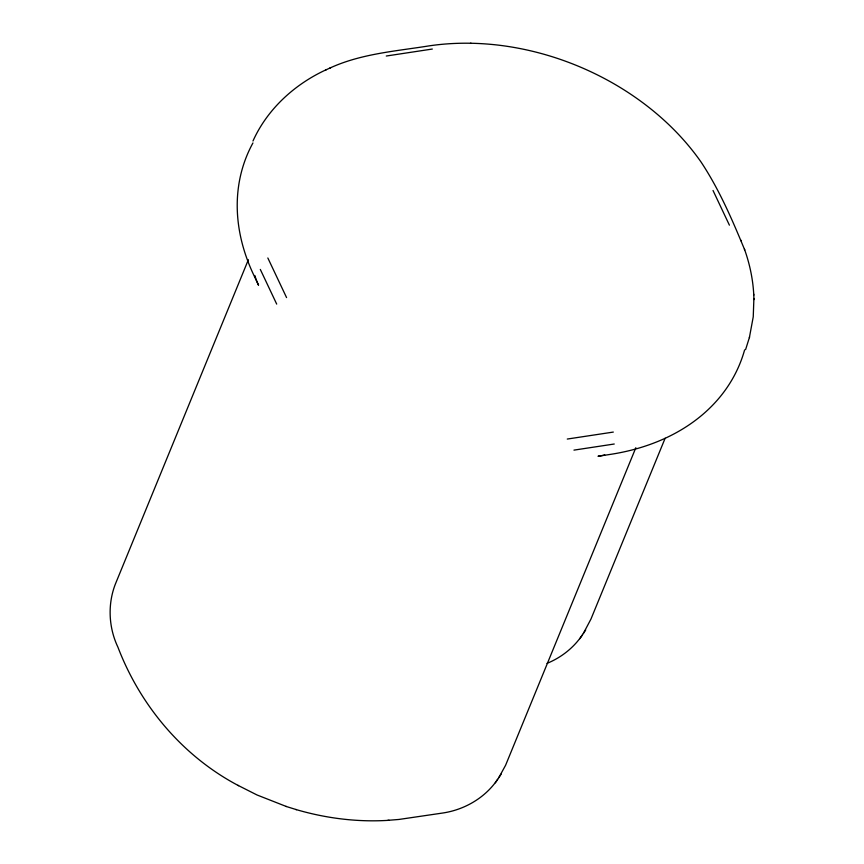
<?xml version="1.0" encoding="UTF-8"?>
<svg xmlns="http://www.w3.org/2000/svg" width="864" height="864" viewBox="0 0 864 864"><rect width="100%" height="100%" fill="white"/><g stroke="black" fill="none" stroke-linecap="round" stroke-linejoin="round"><path stroke-width="1.3" d="M749.38 337.63L753.246 316.807L753.894 298.512M749.563 336.982L745.6 349.596M248.378 259.708L115.333 584.172C107.492 604.411 108.637 627.642 117.936 647.201C140.335 705.769 182.822 756.378 238.561 785.668M635.839 447.725L505.591 765.277L498.766 777.708M665.14 438.232L590.998 618.98L583.308 633.55M252.979 141.005C267.354 109.004 294.84 84.078 326.473 69.606M547.02 663.368C561.114 657.634 573.653 647.816 582.174 635.191M387.785 820.346L398.952 819.45L442.724 813.024C464.54 809.784 485.266 797.753 497.642 779.339M579.83 638.68L585.684 630.007M495.288 782.827L501.152 774.155M329.897 68.051C360.871 53.762 395.507 51.224 428.717 45.932C451.634 42.498 474.984 42.422 497.988 45.09C538.607 49.885 578.135 63.234 613.602 83.581C647.773 103.28 678.434 129.676 701.104 162.097C719.204 189.41 732.262 219.802 744.746 249.988C750.352 265.907 753.624 282.69 753.926 299.581M325.598 70.006L330.761 67.662M386.273 56.02L432.324 49.043M567.27 439.052L613.321 432.076M573.955 450.122L614.25 444.01M389.092 820.292C357.674 822.355 325.987 818.348 295.812 809.482M470.513 43.243L471.064 43.265M237.913 785.322L257.029 794.977L286.373 806.512M285.952 806.393L296.46 809.665M713.027 190.49L729.41 225.169M267.84 257.98L286.567 297.594M260.312 269.428L276.696 304.096M741.042 240.3L741.377 241.175M744.401 249.08L744.746 249.988M753.732 294.16L753.764 295.207M604.778 454.961A85.698 63.385 22.3 0 1 598.007 456.268L609.962 454.453A231.39 171.137 22.3 0 0 744.628 349.866M254.837 275.497A85.698 63.385 22.3 0 0 258.552 285.217L253.692 274.914A231.379 171.137 22.3 0 1 252.936 142.949"/></g></svg>
